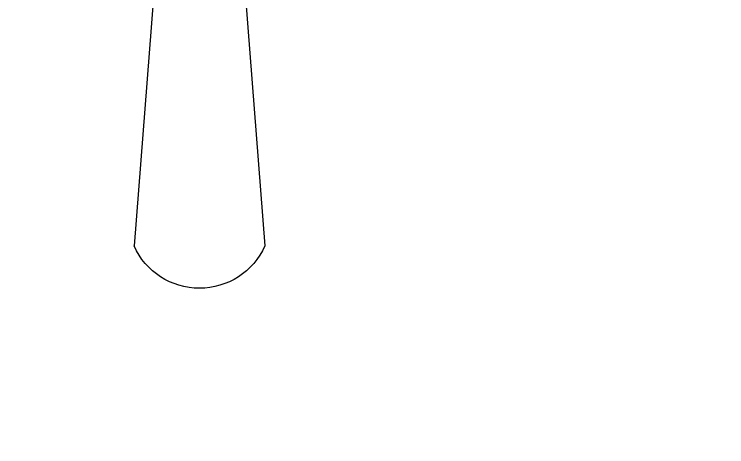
# Model space of a CAD drawing. Header units: inches. Extents: x 463 to 1759, y 367 to 863.
# Drawn here: x 662.13 to 691.53, y 731.59 to 749.43 of the extents above; entities that cross this region are included whole.
import ezdxf

# ---------------------------------------------------------------- set-up
doc = ezdxf.new("R2010")
doc.units = ezdxf.units.IN
doc.header["$LTSCALE"] = 0.5
doc.header["$MEASUREMENT"] = 0
doc.linetypes.add('ACAD_ISO02W100', pattern=[15, 12, -3])
doc.layers.add('Fan', color=153, linetype='Continuous', lineweight=20)
doc.layers.add('Wall', color=7, linetype='Continuous', lineweight=40)
doc.layers.add('LAWN', color=170, linetype='Continuous', lineweight=5, plot=False)
pattern_1 = [(45, (2755.94689, 815.86525), (-0.0883883476, 0.0883883476), [])]

# ---------------------------------------------------------------- blocks, each defined once
blk = doc.blocks.new('rt')
at = {"layer": 'Fan', "lineweight": 25}
for p, q in [((-86.18, -269.16), (-117.84, -674.35)), ((-0.06, -269.16), (31.6, -674.35))]:
    blk.add_line(p, q, dxfattribs=at)
at = {"layer": 'Fan', "lineweight": 25, "extrusion": (0, 0, -1)}
blk.add_ellipse((-43.12, -640.75), major_axis=(0.15, 81.93), ratio=1, start_param=1.991559, end_param=4.28803, dxfattribs=at)

msp = doc.modelspace()

# ---------------------------------------------------------------- hatches: boundary and pattern name
at = {"layer": 'Wall', "linetype": 'ACAD_ISO02W100', "lineweight": 5, "true_color": 0x636466, "transparency": 33554687}
h = msp.add_hatch(dxfattribs=at)
h.set_pattern_fill('ANSI31', color=251)
h.set_pattern_definition(pattern_1)
h.paths.add_polyline_path([(750.285, 836.276), (597.285, 836.276), (597.285, 769.98), (516.285, 769.98), (516.285, 708.8), (525.285, 708.8), (525.285, 762.776), (597.285, 762.776), (597.285, 716.58, -0.017504), (601.776, 715.42), (601.776, 726.699), (601.785, 827.276), (745.785, 827.276), (750.285, 827.276)])
h = msp.add_hatch(dxfattribs=at)
h.set_pattern_fill('ANSI31', color=251)
h.set_pattern_definition(pattern_1)
edge = h.paths.add_edge_path()
edge.add_arc((709.91, 575.695), 52.771, 52.0782, 53.6842)
edge.add_line((741.163, 618.215), (727.19, 618.215))
edge.add_line((727.19, 618.215), (673.785, 618.276))
edge.add_line((673.785, 618.276), (673.785, 678.276))
edge.add_line((673.785, 678.276), (669.285, 678.276))
edge.add_line((669.285, 678.276), (669.285, 673.776))
edge.add_line((669.285, 673.776), (669.285, 574.697))
edge.add_line((669.285, 574.697), (669.372, 574.697))
edge.add_line((669.372, 574.697), (669.372, 565.232))
edge.add_arc((684.584, 539.09), 30.245, 110.9185, 120.1955, ccw=False)
edge.add_line((673.785, 567.342), (673.785, 613.776))
edge.add_line((673.785, 613.776), (734.061, 613.776))
edge.add_line((734.061, 613.776), (734.061, 529.776))
edge.add_line((734.061, 529.776), (733.863, 529.487))
edge.add_line((733.863, 529.487), (733.863, 520.487))
edge.add_line((733.863, 520.487), (761.592, 520.776))
edge.add_arc((741.061, 570.395), 53.699, 292.4783, 313.9625)
edge.add_line((778.338, 531.743), (778.338, 618.276))
edge.add_line((778.338, 618.276), (771.449, 618.276))
edge.add_line((771.449, 618.276), (771.449, 614.646))
edge.add_line((771.449, 614.646), (770.64, 614.646))
edge.add_arc((743.555, 614.242), 27.088, -0.9853, 0.8551, ccw=False)
edge.add_line((770.639, 613.776), (775.13, 613.776))
edge.add_line((775.13, 613.776), (775.13, 529.776))
edge.add_line((775.13, 529.776), (750.285, 529.776))
edge.add_line((750.285, 529.776), (738.976, 529.776))
edge.add_line((738.976, 529.776), (738.976, 613.657))
edge.add_line((738.976, 613.657), (743.151, 613.657))
edge.add_line((743.151, 613.657), (743.151, 614.646))
edge.add_line((743.151, 614.646), (742.343, 614.646))
edge.add_line((742.343, 614.646), (742.343, 617.323))
edge = h.paths.add_edge_path()
edge.add_line((843.285, 682.776), (843.285, 707.026))
edge.add_line((843.285, 707.026), (843.285, 731.967))
edge.add_line((843.285, 731.967), (997.755, 731.967))
edge.add_line((997.755, 731.967), (997.755, 695.967))
edge.add_line((997.755, 695.967), (997.755, 587.967))
edge.add_line((997.755, 587.967), (975.535, 587.967))
edge.add_line((975.535, 587.967), (975.535, 582.168))
edge.add_arc((883.676, 311.286), 286.033, 69.36416, 71.26761, ccw=False)
edge.add_line((984.482, 578.967), (1006.755, 578.967))
edge.add_line((1006.755, 578.967), (1006.755, 623.967))
edge.add_line((1006.755, 623.967), (1006.755, 740.967))
edge.add_line((1006.755, 740.967), (843.285, 740.967))
edge.add_line((843.285, 740.967), (843.285, 746.259))
edge.add_line((843.285, 746.259), (838.785, 746.259))
edge.add_line((838.785, 746.259), (838.785, 707.026))
edge.add_line((838.785, 707.026), (838.785, 678.276))
edge.add_line((838.785, 678.276), (825.583, 678.276))
edge.add_line((825.583, 678.276), (825.583, 677.716))
edge.add_line((825.583, 677.716), (809.627, 677.716))
edge.add_line((809.627, 677.716), (809.627, 678.276))
edge.add_line((809.627, 678.276), (745.785, 678.276))
edge.add_line((745.785, 678.276), (745.785, 673.776))
edge.add_line((745.785, 673.776), (843.285, 673.776))
edge.add_line((843.285, 673.776), (843.285, 682.776))

# ---------------------------------------------------------------- linework, layer by layer
at = {"layer": 'LAWN', "linetype": 'ACAD_ISO02W100', "lineweight": 5}
msp.add_arc((678.531, 662.126), 98.256, 48.25587, 95.11492, dxfattribs=at)

# ---------------------------------------------------------------- block references
at = {"layer": 'Fan', "color": 7, "lineweight": 5, "true_color": 0xffffff, "xscale": 0.03609625071097101, "yscale": 0.03609625071097101, "zscale": 0.03609625071097101}
msp.add_blockref('rt', (671.328, 764.213), dxfattribs=at)

doc.saveas('drawing.dxf')
